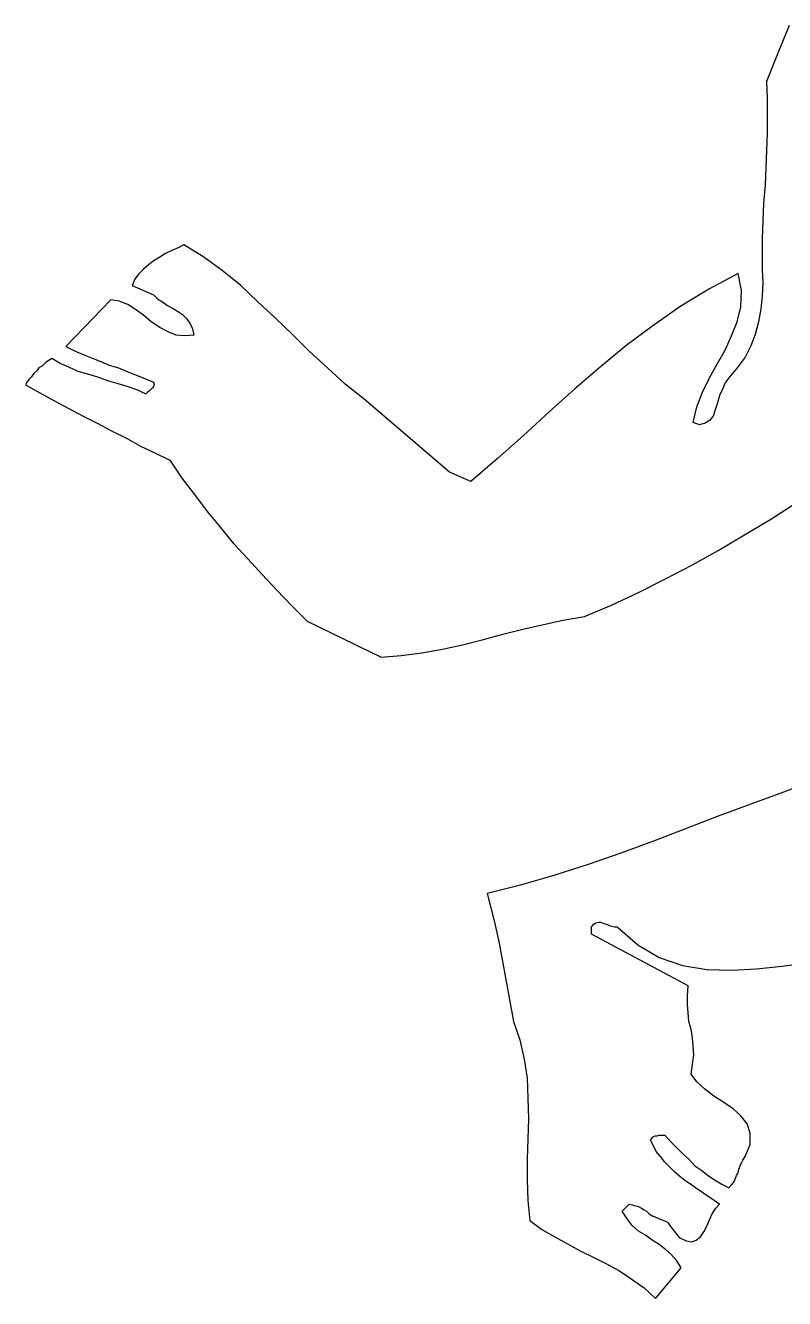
# Model space of a CAD drawing. Header units: inches. Extents: x 2.72 to 5.48, y 1.9 to 4.45.
# Drawn here: x 2.723 to 3.791, y 2.21 to 4.002 of the extents above; entities that cross this region are included whole.
import ezdxf

# ---------------------------------------------------------------- set-up
doc = ezdxf.new("R2010")
doc.units = ezdxf.units.IN
doc.header["$MEASUREMENT"] = 0

msp = doc.modelspace()

# ---------------------------------------------------------------- linework, layer by layer
for p, q in [((3.798, 4.002), (3.782, 3.963)), ((3.782, 3.963), (3.766, 3.923)), ((3.766, 3.923), (3.767, 3.899)), ((3.767, 3.899), (3.767, 3.875)), ((3.767, 3.875), (3.767, 3.851)), ((3.767, 3.851), (3.766, 3.826)), ((3.766, 3.826), (3.765, 3.802)), ((3.765, 3.802), (3.764, 3.777)), ((3.764, 3.777), (3.762, 3.752)), ((3.762, 3.752), (3.761, 3.727)), ((3.761, 3.727), (3.76, 3.702)), ((2.946, 3.693), (2.938, 3.689)), ((2.974, 3.676), (2.946, 3.693)), ((3.76, 3.702), (3.76, 3.676)), ((2.912, 3.676), (2.904, 3.671)), ((2.92, 3.681), (2.912, 3.676)), ((2.929, 3.685), (2.92, 3.681)), ((2.938, 3.689), (2.929, 3.685)), ((3, 3.657), (2.974, 3.676)), ((3.76, 3.676), (3.76, 3.658)), ((2.889, 3.659), (2.882, 3.652)), ((2.896, 3.665), (2.889, 3.659)), ((2.904, 3.671), (2.896, 3.665)), ((3.026, 3.636), (3, 3.657)), ((3.76, 3.658), (3.761, 3.64)), ((2.877, 3.645), (2.873, 3.636)), ((2.882, 3.652), (2.877, 3.645)), ((3.726, 3.653), (3.685, 3.631)), ((3.731, 3.629), (3.726, 3.653)), ((3.761, 3.64), (3.76, 3.621)), ((2.873, 3.636), (2.903, 3.623)), ((2.903, 3.623), (2.909, 3.617)), ((3.05, 3.613), (3.026, 3.636)), ((3.685, 3.631), (3.644, 3.606)), ((3.73, 3.606), (3.731, 3.629)), ((3.76, 3.621), (3.758, 3.603)), ((2.843, 3.616), (2.78, 3.55)), ((2.855, 3.614), (2.843, 3.616)), ((2.867, 3.609), (2.855, 3.614)), ((2.878, 3.602), (2.867, 3.609)), ((2.889, 3.594), (2.878, 3.602)), ((2.909, 3.617), (2.916, 3.613)), ((2.916, 3.613), (2.923, 3.608)), ((2.923, 3.608), (2.93, 3.604)), ((2.93, 3.604), (2.937, 3.6)), ((3.075, 3.59), (3.05, 3.613)), ((3.644, 3.606), (3.606, 3.579)), ((3.725, 3.585), (3.73, 3.606)), ((3.758, 3.603), (3.755, 3.585)), ((2.9, 3.585), (2.889, 3.594)), ((2.912, 3.577), (2.9, 3.585)), ((2.937, 3.6), (2.944, 3.595)), ((2.944, 3.595), (2.95, 3.589)), ((2.95, 3.589), (2.955, 3.582)), ((3.099, 3.567), (3.075, 3.59)), ((3.717, 3.565), (3.725, 3.585)), ((3.755, 3.585), (3.75, 3.567)), ((2.923, 3.571), (2.912, 3.577)), ((2.935, 3.566), (2.923, 3.571)), ((2.955, 3.582), (2.958, 3.575)), ((2.958, 3.575), (2.96, 3.566)), ((3.123, 3.543), (3.099, 3.567)), ((3.606, 3.579), (3.568, 3.551)), ((3.75, 3.567), (3.744, 3.551)), ((2.78, 3.55), (2.792, 3.544)), ((2.947, 3.565), (2.935, 3.566)), ((2.96, 3.566), (2.947, 3.565)), ((3.568, 3.551), (3.532, 3.521)), ((3.708, 3.545), (3.717, 3.565)), ((3.744, 3.551), (3.736, 3.535)), ((2.76, 3.533), (2.755, 3.53)), ((2.772, 3.526), (2.76, 3.533)), ((2.792, 3.544), (2.804, 3.539)), ((2.804, 3.539), (2.816, 3.534)), ((2.816, 3.534), (2.829, 3.529)), ((3.148, 3.52), (3.123, 3.543)), ((3.697, 3.526), (3.708, 3.545)), ((3.736, 3.535), (3.725, 3.52)), ((2.739, 3.516), (2.735, 3.512)), ((2.742, 3.52), (2.739, 3.516)), ((2.747, 3.523), (2.742, 3.52)), ((2.751, 3.527), (2.747, 3.523)), ((2.755, 3.53), (2.751, 3.527)), ((2.784, 3.521), (2.772, 3.526)), ((2.797, 3.515), (2.784, 3.521)), ((2.811, 3.511), (2.797, 3.515)), ((2.829, 3.529), (2.841, 3.524)), ((2.841, 3.524), (2.854, 3.52)), ((2.854, 3.52), (2.866, 3.515)), ((2.866, 3.515), (2.878, 3.51)), ((3.173, 3.497), (3.148, 3.52)), ((3.532, 3.521), (3.496, 3.49)), ((3.686, 3.506), (3.697, 3.526)), ((3.725, 3.52), (3.713, 3.506)), ((2.725, 3.5), (2.723, 3.496)), ((2.723, 3.496), (2.743, 3.485)), ((2.728, 3.504), (2.725, 3.5)), ((2.731, 3.507), (2.728, 3.504)), ((2.735, 3.512), (2.731, 3.507)), ((2.825, 3.507), (2.811, 3.511)), ((2.839, 3.502), (2.825, 3.507)), ((2.852, 3.498), (2.839, 3.502)), ((2.866, 3.494), (2.852, 3.498)), ((2.878, 3.51), (2.891, 3.505)), ((2.891, 3.505), (2.903, 3.5)), ((2.903, 3.5), (2.904, 3.497)), ((2.904, 3.497), (2.903, 3.494)), ((3.2, 3.476), (3.173, 3.497)), ((3.676, 3.486), (3.686, 3.506)), ((3.708, 3.499), (3.704, 3.49)), ((3.713, 3.506), (3.708, 3.499)), ((2.743, 3.485), (2.763, 3.474)), ((2.88, 3.489), (2.866, 3.494)), ((2.893, 3.483), (2.88, 3.489)), ((2.894, 3.485), (2.893, 3.483)), ((2.895, 3.486), (2.894, 3.485)), ((2.897, 3.487), (2.895, 3.486)), ((2.899, 3.489), (2.897, 3.487)), ((2.9, 3.49), (2.899, 3.489)), ((2.902, 3.492), (2.9, 3.49)), ((2.903, 3.494), (2.902, 3.492)), ((3.496, 3.49), (3.46, 3.458)), ((3.668, 3.465), (3.676, 3.486)), ((3.7, 3.481), (3.697, 3.471)), ((3.704, 3.49), (3.7, 3.481)), ((2.763, 3.474), (2.784, 3.463)), ((2.784, 3.463), (2.804, 3.452)), ((3.32, 3.373), (3.2, 3.476)), ((3.663, 3.443), (3.668, 3.465)), ((3.694, 3.461), (3.691, 3.452)), ((3.697, 3.471), (3.694, 3.461)), ((2.804, 3.452), (2.824, 3.442)), ((2.824, 3.442), (2.845, 3.431)), ((3.46, 3.458), (3.424, 3.425)), ((3.672, 3.44), (3.663, 3.443)), ((3.68, 3.442), (3.672, 3.44)), ((3.686, 3.446), (3.68, 3.442)), ((3.691, 3.452), (3.686, 3.446)), ((2.845, 3.431), (2.865, 3.421)), ((3.424, 3.425), (3.387, 3.392)), ((2.865, 3.421), (2.885, 3.41)), ((2.885, 3.41), (2.906, 3.4)), ((2.906, 3.4), (2.926, 3.39)), ((2.926, 3.39), (2.943, 3.365)), ((3.387, 3.392), (3.35, 3.36)), ((3.35, 3.36), (3.32, 3.373)), ((2.943, 3.365), (2.961, 3.342)), ((2.961, 3.342), (2.979, 3.318)), ((2.979, 3.318), (2.997, 3.296)), ((3.772, 3.307), (3.808, 3.33)), ((3.735, 3.285), (3.772, 3.307)), ((2.997, 3.296), (3.016, 3.273)), ((3.698, 3.263), (3.735, 3.285)), ((3.016, 3.273), (3.036, 3.251)), ((3.662, 3.243), (3.698, 3.263)), ((3.036, 3.251), (3.056, 3.229)), ((3.056, 3.229), (3.077, 3.207)), ((3.624, 3.223), (3.662, 3.243)), ((3.586, 3.204), (3.624, 3.223)), ((3.077, 3.207), (3.098, 3.185)), ((3.548, 3.186), (3.586, 3.204)), ((3.098, 3.185), (3.12, 3.163)), ((3.51, 3.17), (3.548, 3.186)), ((3.223, 3.113), (3.12, 3.163)), ((3.423, 3.152), (3.452, 3.159)), ((3.452, 3.159), (3.48, 3.165)), ((3.48, 3.165), (3.51, 3.17)), ((3.338, 3.13), (3.366, 3.137)), ((3.366, 3.137), (3.395, 3.145)), ((3.395, 3.145), (3.423, 3.152)), ((3.252, 3.115), (3.281, 3.119)), ((3.281, 3.119), (3.31, 3.124)), ((3.31, 3.124), (3.338, 3.13)), ((3.223, 3.113), (3.252, 3.115)), ((3.836, 2.94), (3.79, 2.923)), ((3.79, 2.923), (3.744, 2.906)), ((3.744, 2.906), (3.698, 2.889)), ((3.698, 2.889), (3.652, 2.871)), ((3.652, 2.871), (3.607, 2.854)), ((3.607, 2.854), (3.561, 2.837)), ((3.561, 2.837), (3.515, 2.821)), ((3.515, 2.821), (3.468, 2.806)), ((3.468, 2.806), (3.42, 2.792)), ((3.42, 2.792), (3.373, 2.78)), ((3.373, 2.78), (3.383, 2.74)), ((3.383, 2.74), (3.39, 2.71)), ((3.52, 2.733), (3.523, 2.737)), ((3.52, 2.723), (3.52, 2.733)), ((3.523, 2.737), (3.526, 2.739)), ((3.526, 2.739), (3.53, 2.74)), ((3.53, 2.74), (3.533, 2.74)), ((3.533, 2.74), (3.537, 2.738)), ((3.537, 2.738), (3.541, 2.737)), ((3.541, 2.737), (3.545, 2.735)), ((3.545, 2.735), (3.548, 2.734)), ((3.548, 2.734), (3.552, 2.733)), ((3.552, 2.733), (3.556, 2.733)), ((3.556, 2.733), (3.585, 2.708)), ((3.39, 2.71), (3.41, 2.6)), ((3.656, 2.65), (3.52, 2.723)), ((3.585, 2.708), (3.615, 2.69)), ((3.615, 2.69), (3.648, 2.679)), ((3.648, 2.679), (3.682, 2.673)), ((3.682, 2.673), (3.717, 2.672)), ((3.717, 2.672), (3.752, 2.674)), ((3.752, 2.674), (3.788, 2.678)), ((3.788, 2.678), (3.824, 2.683)), ((3.655, 2.636), (3.656, 2.65)), ((3.655, 2.624), (3.655, 2.636)), ((3.656, 2.612), (3.655, 2.624)), ((3.41, 2.6), (3.419, 2.574)), ((3.657, 2.6), (3.656, 2.612)), ((3.66, 2.589), (3.657, 2.6)), ((3.662, 2.577), (3.66, 2.589)), ((3.419, 2.574), (3.425, 2.547)), ((3.663, 2.565), (3.662, 2.577)), ((3.664, 2.553), (3.663, 2.565)), ((3.425, 2.547), (3.429, 2.52)), ((3.662, 2.54), (3.664, 2.553)), ((3.66, 2.526), (3.662, 2.54)), ((3.429, 2.52), (3.43, 2.492)), ((3.668, 2.515), (3.66, 2.526)), ((3.679, 2.505), (3.668, 2.515)), ((3.43, 2.492), (3.431, 2.463)), ((3.692, 2.495), (3.679, 2.505)), ((3.706, 2.486), (3.692, 2.495)), ((3.719, 2.477), (3.706, 2.486)), ((3.73, 2.467), (3.719, 2.477)), ((3.431, 2.463), (3.43, 2.435)), ((3.739, 2.456), (3.73, 2.467)), ((3.743, 2.443), (3.739, 2.456)), ((3.606, 2.437), (3.607, 2.438)), ((3.607, 2.438), (3.61, 2.439)), ((3.61, 2.439), (3.612, 2.439)), ((3.612, 2.439), (3.615, 2.44)), ((3.615, 2.44), (3.617, 2.44)), ((3.617, 2.44), (3.62, 2.44)), ((3.62, 2.44), (3.623, 2.44)), ((3.623, 2.44), (3.631, 2.431)), ((3.743, 2.427), (3.743, 2.443)), ((3.43, 2.435), (3.429, 2.406)), ((3.603, 2.433), (3.604, 2.435)), ((3.607, 2.425), (3.603, 2.433)), ((3.604, 2.435), (3.606, 2.437)), ((3.611, 2.417), (3.607, 2.425)), ((3.631, 2.431), (3.64, 2.422)), ((3.64, 2.422), (3.648, 2.414)), ((3.736, 2.41), (3.743, 2.427)), ((3.429, 2.406), (3.429, 2.377)), ((3.617, 2.41), (3.611, 2.417)), ((3.623, 2.402), (3.617, 2.41)), ((3.63, 2.395), (3.623, 2.402)), ((3.648, 2.414), (3.657, 2.406)), ((3.657, 2.406), (3.665, 2.397)), ((3.731, 2.401), (3.733, 2.405)), ((3.733, 2.405), (3.736, 2.41)), ((3.637, 2.388), (3.63, 2.395)), ((3.644, 2.382), (3.637, 2.388)), ((3.665, 2.397), (3.675, 2.39)), ((3.675, 2.39), (3.684, 2.383)), ((3.724, 2.383), (3.726, 2.387)), ((3.726, 2.387), (3.727, 2.392)), ((3.727, 2.392), (3.729, 2.397)), ((3.729, 2.397), (3.731, 2.401)), ((3.429, 2.377), (3.43, 2.348)), ((3.651, 2.376), (3.644, 2.382)), ((3.659, 2.371), (3.651, 2.376)), ((3.666, 2.366), (3.659, 2.371)), ((3.7, 2.343), (3.666, 2.366)), ((3.684, 2.383), (3.693, 2.377)), ((3.693, 2.377), (3.703, 2.371)), ((3.703, 2.371), (3.713, 2.366)), ((3.713, 2.366), (3.717, 2.37)), ((3.717, 2.37), (3.72, 2.374)), ((3.72, 2.374), (3.722, 2.378)), ((3.722, 2.378), (3.724, 2.383)), ((3.43, 2.348), (3.433, 2.32)), ((3.563, 2.333), (3.573, 2.343)), ((3.57, 2.322), (3.563, 2.333)), ((3.573, 2.343), (3.577, 2.342)), ((3.577, 2.342), (3.58, 2.341)), ((3.58, 2.341), (3.584, 2.34)), ((3.584, 2.34), (3.587, 2.339)), ((3.587, 2.339), (3.59, 2.337)), ((3.59, 2.337), (3.594, 2.335)), ((3.594, 2.335), (3.597, 2.333)), ((3.597, 2.333), (3.6, 2.33)), ((3.6, 2.33), (3.603, 2.328)), ((3.686, 2.321), (3.69, 2.33)), ((3.69, 2.33), (3.695, 2.337)), ((3.695, 2.337), (3.7, 2.343)), ((3.433, 2.32), (3.45, 2.307)), ((3.577, 2.313), (3.57, 2.322)), ((3.586, 2.305), (3.577, 2.313)), ((3.603, 2.328), (3.606, 2.326)), ((3.627, 2.317), (3.606, 2.326)), ((3.627, 2.317), (3.63, 2.313)), ((3.63, 2.313), (3.633, 2.309)), ((3.678, 2.304), (3.682, 2.312)), ((3.682, 2.312), (3.686, 2.321)), ((3.45, 2.307), (3.468, 2.297)), ((3.468, 2.297), (3.486, 2.287)), ((3.596, 2.299), (3.586, 2.305)), ((3.605, 2.292), (3.596, 2.299)), ((3.633, 2.309), (3.636, 2.305)), ((3.636, 2.305), (3.64, 2.3)), ((3.64, 2.3), (3.643, 2.296)), ((3.643, 2.296), (3.653, 2.291)), ((3.667, 2.292), (3.673, 2.297)), ((3.673, 2.297), (3.678, 2.304)), ((3.486, 2.287), (3.504, 2.277)), ((3.504, 2.277), (3.523, 2.268)), ((3.615, 2.286), (3.605, 2.292)), ((3.624, 2.279), (3.615, 2.286)), ((3.632, 2.272), (3.624, 2.279)), ((3.653, 2.291), (3.661, 2.29)), ((3.661, 2.29), (3.667, 2.292)), ((3.523, 2.268), (3.541, 2.259)), ((3.541, 2.259), (3.559, 2.249)), ((3.64, 2.263), (3.632, 2.272)), ((3.646, 2.253), (3.64, 2.263)), ((3.559, 2.249), (3.577, 2.237)), ((3.61, 2.21), (3.646, 2.253)), ((3.577, 2.237), (3.594, 2.225)), ((3.594, 2.225), (3.61, 2.21))]:
    msp.add_line(p, q)

doc.saveas('drawing.dxf')
